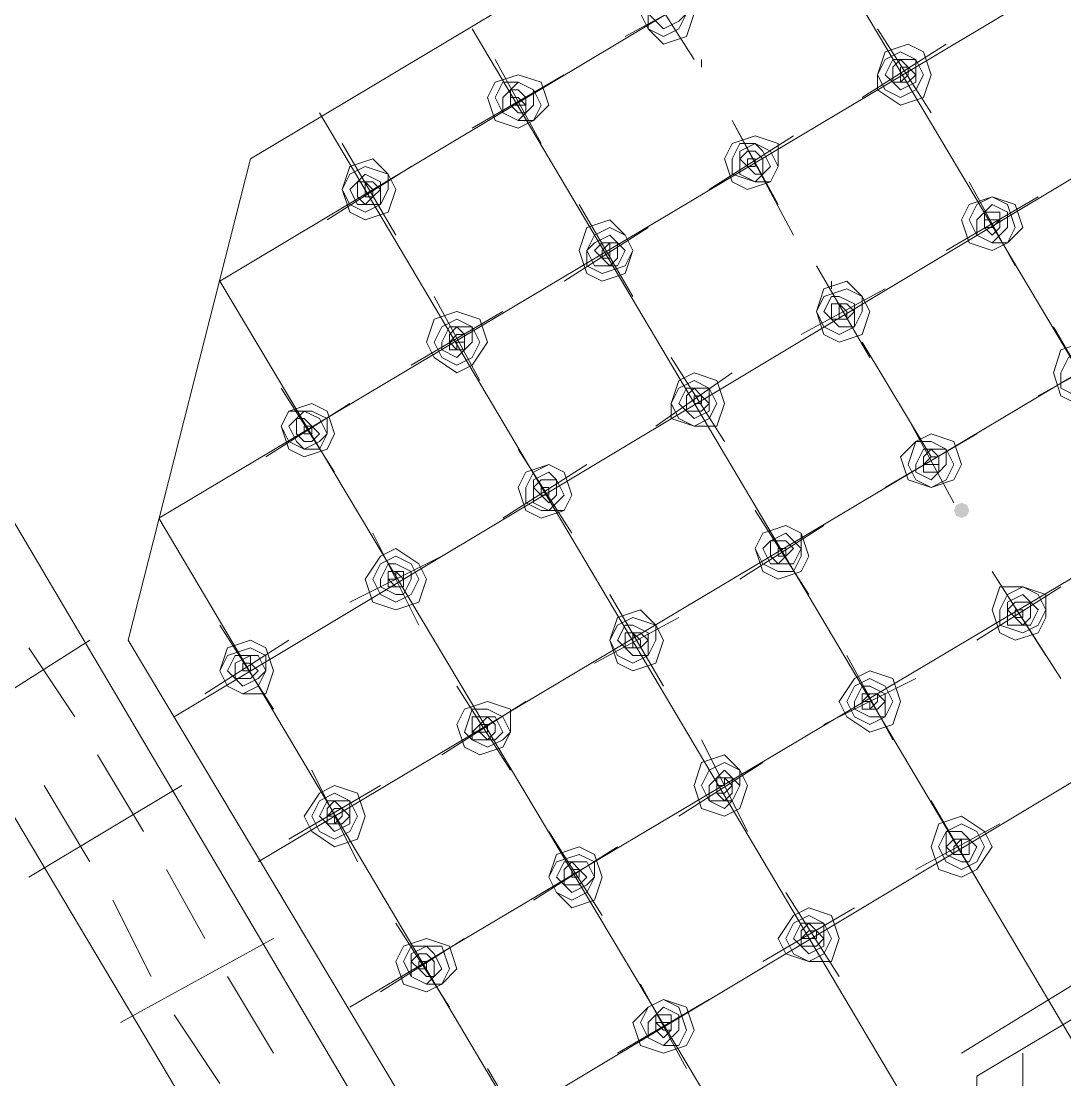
# Model space of a CAD drawing. Header units: millimetres. Extents: x 6 to 291, y 4 to 206.
# Drawn here: x 70.4 to 76.18, y 142.18 to 148.04 of the extents above; entities that cross this region are included whole.
import ezdxf

# ---------------------------------------------------------------- set-up
doc = ezdxf.new("R2010")
doc.units = ezdxf.units.MM
doc.layers.add('C00-00-00', color=7, linetype='Continuous')

msp = doc.modelspace()

# ---------------------------------------------------------------- hatches: boundary and pattern name
at = {"layer": 'C00-00-00'}
h = msp.add_hatch(color=256, dxfattribs=at)
h.dxf.hatch_style = 2
h.paths.add_polyline_path([(75.607336, 145.37267), (75.577438, 145.360235), (75.565003, 145.330337), (75.577438, 145.300439), (75.607336, 145.288004), (75.637234, 145.300439), (75.649669, 145.330337), (75.637234, 145.360235)])

# ---------------------------------------------------------------- linework, layer by layer
at = {"layer": 'C00-00-00', "lineweight": 5}
for points in [[(71.670335, 147.27767), (75.776665, 149.733004)], [(73.829336, 148.293669), (74.125668, 147.828004)], [(73.744667, 147.955003), (74.210336, 148.209001)], [(75.141667, 147.997337), (75.437999, 147.531668)], [(75.056998, 147.616337), (75.522667, 147.912669)], [(73.025, 147.828004), (73.278998, 147.362335)], [(74.168002, 147.78567), (74.168002, 147.828004)], [(72.897997, 147.447004), (73.406001, 147.743336)], [(74.675997, 146.854336), (74.337331, 147.489334)], [(74.337331, 147.489334), (74.591337, 147.023669)], [(74.210336, 147.108337), (74.675997, 147.404669)], [(72.17833, 147.362335), (72.47467, 146.854336)], [(70.993002, 144.61067), (71.670335, 147.27767)], [(72.09367, 146.939004), (72.559331, 147.235336)], [(75.64967, 147.150668), (75.903668, 146.685002)], [(75.522667, 146.769671), (76.030663, 147.066003)], [(73.490669, 147.023669), (73.787001, 146.515669)], [(73.406001, 146.600338), (73.87167, 146.89667)], [(74.803, 146.685002), (75.099332, 146.177003)], [(74.887669, 146.558004), (74.887669, 146.600338)], [(74.718332, 146.304002), (75.184001, 146.558004)], [(72.686334, 146.515669), (72.940331, 146.050004)], [(72.559331, 146.134669), (73.067334, 146.431001)], [(76.115331, 146.346336), (76.411663, 145.838336)], [(75.437999, 145.626669), (75.056998, 146.261667)], [(73.998665, 146.177003), (74.294997, 145.711338)], [(76.030663, 145.965335), (76.496332, 146.219337)], [(73.913996, 145.796002), (74.337331, 146.092334)], [(71.839664, 146.00767), (72.136004, 145.542004)], [(71.755003, 145.626669), (72.220664, 145.923001)], [(70.019337, 145.838336), (76.072997, 135.593669)], [(75.311004, 145.838336), (75.565002, 145.372667)], [(75.184001, 145.457336), (75.691997, 145.753668)], [(73.152003, 145.669003), (73.448335, 145.203334)], [(73.067334, 145.288003), (73.533003, 145.584335)], [(69.29967, 145.415001), (75.395664, 135.170334)], [(74.464334, 145.330337), (74.760666, 144.864668)], [(74.379665, 144.949336), (74.845335, 145.245668)], [(72.347667, 145.203334), (72.601665, 144.695334)], [(72.220664, 144.822337), (72.728668, 145.076335)], [(76.157666, 144.399002), (75.776665, 144.99167)], [(75.776665, 144.99167), (76.072997, 144.526001)], [(75.691997, 144.61067), (76.157666, 144.907002)], [(73.659998, 144.864668), (73.95633, 144.356668)], [(73.57533, 144.483671), (74.040999, 144.737669)], [(71.500997, 144.695334), (71.797329, 144.229669)], [(70.78133, 144.61067), (69.977003, 144.10267)], [(70.993002, 144.61067), (75.522667, 137.033004)], [(71.416337, 144.314334), (71.881998, 144.61067)], [(70.442664, 144.568336), (70.69667, 144.187335)], [(74.972329, 144.526001), (75.226335, 144.060336)], [(72.813337, 144.356668), (73.109669, 143.891003)], [(74.845335, 144.145001), (75.35333, 144.399002)], [(72.728668, 143.975668), (73.194337, 144.272004)], [(74.168002, 144.060336), (74.422, 143.552337)], [(70.823665, 143.975668), (71.077671, 143.552337)], [(72.009001, 143.891003), (72.262999, 143.383004)], [(74.040999, 143.637001), (74.506668, 143.933337)], [(78.231998, 143.933337), (75.607336, 142.32467)], [(71.289334, 143.806334), (70.442664, 143.298335)], [(70.527333, 143.806334), (70.78133, 143.383004)], [(71.881998, 143.510002), (72.390002, 143.806334)], [(75.437999, 143.72167), (75.734331, 143.21367)], [(78.316667, 143.764004), (75.691997, 142.197667)], [(75.35333, 143.340669), (75.818999, 143.594671)], [(73.321332, 143.552337), (73.617664, 143.086667)], [(73.236663, 143.171336), (73.702333, 143.467668)], [(71.204665, 143.340669), (71.416337, 142.959669)], [(74.633663, 143.21367), (74.930003, 142.748001)], [(70.908333, 143.171336), (71.119997, 142.748001)], [(74.506668, 142.83267), (75.014664, 143.129002)], [(72.47467, 143.044337), (72.771002, 142.578668)], [(71.797329, 142.959669), (70.950668, 142.494003)], [(72.390002, 142.663336), (72.855663, 142.959669)], [(71.543332, 142.748001), (71.797329, 142.32467)], [(73.829336, 142.705671), (74.083333, 142.240001)], [(73.702333, 142.32467), (74.210336, 142.621002)], [(71.247, 142.536338), (71.500997, 142.155333)], [(75.946002, 141.181668), (75.946002, 142.32467)], [(72.982666, 142.240001), (73.278998, 141.732006)], [(75.691997, 141.054665), (75.691997, 142.197667)]]:
    msp.add_lwpolyline(points, dxfattribs=at)
at = {"layer": 'C00-00-00', "lineweight": 15}
for points in [[(71.500997, 146.600338), (76.453998, 149.56367)], [(71.162331, 145.288003), (77.766337, 149.225004)], [(74.549003, 148.971002), (81.025997, 138.091337)], [(71.247, 144.187335), (78.655333, 148.632336)], [(72.897997, 147.997337), (79.375, 137.075338)], [(71.712669, 143.383004), (79.163337, 147.828004)], [(72.051335, 147.531668), (78.52833, 136.609669)], [(72.220664, 142.578668), (79.628998, 146.981334)], [(71.500997, 146.600338), (77.512331, 136.525)], [(72.728668, 141.732006), (80.137001, 146.177003)], [(71.162331, 145.288003), (76.157666, 136.863666)]]:
    msp.add_lwpolyline(points, dxfattribs=at)
at = {"layer": 'C00-00-00', "lineweight": 5}
for points in [[(74.125668, 148.082002), (74.083334, 147.955002), (73.956334, 147.912669), (73.871668, 147.997335), (73.829334, 148.082002), (73.871668, 148.209002), (73.998668, 148.209002), (74.083334, 148.209002)], [(74.083333, 148.082002), (74.041, 147.997335), (73.956333, 147.955002), (73.871667, 147.997335), (73.871667, 148.082002), (73.914, 148.166669), (73.998667, 148.209002), (74.083333, 148.166669)], [(74.083333, 148.082002), (74.041, 148.039669), (73.956333, 147.997335), (73.914, 148.039669), (73.871667, 148.082002), (73.914, 148.166669), (73.998667, 148.166669), (74.041, 148.166669)], [(75.395664, 147.743336), (75.353331, 147.658669), (75.268664, 147.616336), (75.183998, 147.658669), (75.141664, 147.743336), (75.183998, 147.828002), (75.268664, 147.870336), (75.353331, 147.828002)], [(75.437999, 147.743336), (75.395665, 147.616336), (75.268665, 147.574002), (75.141665, 147.658669), (75.141665, 147.743336), (75.183999, 147.870336), (75.310999, 147.912669), (75.395665, 147.870336)], [(75.35333, 147.743336), (75.35333, 147.701002), (75.268663, 147.658669), (75.22633, 147.701002), (75.183997, 147.743336), (75.22633, 147.828002), (75.268663, 147.828002), (75.35333, 147.828002)], [(75.35333, 147.743336), (75.310997, 147.701002), (75.268663, 147.701002), (75.22633, 147.701002), (75.22633, 147.743336), (75.22633, 147.785669), (75.268663, 147.828002), (75.310997, 147.785669)], [(75.311004, 147.743336), (75.268671, 147.701002), (75.268671, 147.743336), (75.268671, 147.785669), (75.311004, 147.785669)], [(73.321332, 147.574002), (73.236665, 147.489336), (73.151999, 147.447002), (73.024999, 147.489336), (72.982665, 147.616336), (73.024999, 147.701002), (73.151999, 147.743336), (73.278999, 147.701002)], [(73.278998, 147.574002), (73.236664, 147.489336), (73.151998, 147.489336), (73.067331, 147.531669), (73.024998, 147.616336), (73.067331, 147.701002), (73.151998, 147.701002), (73.236664, 147.658669)], [(73.236663, 147.574002), (73.19433, 147.531669), (73.151997, 147.489336), (73.06733, 147.531669), (73.06733, 147.616336), (73.109663, 147.658669), (73.151997, 147.701002), (73.236663, 147.658669)], [(73.194337, 147.574002), (73.194337, 147.531669), (73.152004, 147.531669), (73.109671, 147.574002), (73.109671, 147.658669), (73.152004, 147.658669), (73.194337, 147.616336)], [(73.194337, 147.574002), (73.152004, 147.574002), (73.109671, 147.574002), (73.109671, 147.616336), (73.152004, 147.616336)], [(74.591337, 147.235336), (74.549003, 147.150669), (74.422003, 147.108336), (74.337337, 147.150669), (74.295003, 147.277669), (74.337337, 147.362336), (74.464337, 147.404669), (74.591337, 147.362336)], [(74.591337, 147.235336), (74.549003, 147.150669), (74.464337, 147.150669), (74.337337, 147.193003), (74.337337, 147.277669), (74.37967, 147.362336), (74.464337, 147.362336), (74.549003, 147.320003)], [(74.549003, 147.235336), (74.506669, 147.193003), (74.464336, 147.150669), (74.379669, 147.193003), (74.379669, 147.277669), (74.379669, 147.320003), (74.464336, 147.362336), (74.506669, 147.320003)], [(74.506668, 147.235336), (74.506668, 147.193003), (74.464335, 147.193003), (74.422002, 147.235336), (74.379668, 147.277669), (74.422002, 147.320003), (74.464335, 147.320003), (74.506668, 147.277669)], [(72.432336, 147.108337), (72.390003, 147.02367), (72.305336, 146.981337), (72.220669, 147.02367), (72.178336, 147.108337), (72.220669, 147.193004), (72.305336, 147.235337), (72.432336, 147.193004)], [(72.47467, 147.108337), (72.432337, 146.981337), (72.305337, 146.939004), (72.22067, 146.981337), (72.178337, 147.108337), (72.22067, 147.235337), (72.34767, 147.27767), (72.432337, 147.193004)], [(74.464334, 147.235336), (74.422, 147.235336), (74.422, 147.27767), (74.464334, 147.27767)], [(72.390002, 147.108337), (72.390002, 147.02367), (72.305335, 147.02367), (72.263002, 147.02367), (72.220668, 147.108337), (72.263002, 147.15067), (72.305335, 147.193004), (72.390002, 147.15067)], [(72.390002, 147.108337), (72.347668, 147.066004), (72.305335, 147.02367), (72.263002, 147.066004), (72.263002, 147.108337), (72.263002, 147.15067), (72.305335, 147.15067), (72.347668, 147.15067)], [(72.347667, 147.108337), (72.347667, 147.066004), (72.305334, 147.066004), (72.305334, 147.108337), (72.305334, 147.15067)], [(75.946002, 146.89667), (75.861336, 146.812003), (75.776669, 146.76967), (75.649669, 146.812003), (75.607336, 146.939003), (75.649669, 147.02367), (75.776669, 147.066003), (75.903669, 147.02367)], [(75.903668, 146.89667), (75.861335, 146.812003), (75.776668, 146.812003), (75.692001, 146.854336), (75.649668, 146.939003), (75.692001, 147.02367), (75.776668, 147.066003), (75.861335, 147.02367)], [(75.861334, 146.89667), (75.819, 146.854336), (75.776667, 146.812003), (75.692, 146.854336), (75.692, 146.939003), (75.734334, 146.981336), (75.776667, 147.02367), (75.861334, 146.981336)], [(73.787001, 146.769671), (73.744668, 146.642671), (73.617668, 146.600338), (73.533001, 146.642671), (73.490668, 146.769671), (73.533001, 146.896671), (73.660001, 146.939004), (73.744668, 146.854338)], [(75.818999, 146.939004), (75.776665, 146.89667), (75.734331, 146.89667), (75.734331, 146.939004), (75.776665, 146.939004)], [(75.818999, 146.939004), (75.818999, 146.896671), (75.776666, 146.854337), (75.734333, 146.896671), (75.734333, 146.939004), (75.734333, 146.981337), (75.776666, 146.981337), (75.818999, 146.981337)], [(73.787001, 146.769671), (73.744668, 146.685004), (73.617668, 146.642671), (73.533001, 146.685004), (73.533001, 146.769671), (73.575335, 146.854338), (73.660001, 146.896671), (73.744668, 146.854338)], [(73.744667, 146.769671), (73.702334, 146.685004), (73.617667, 146.685004), (73.575334, 146.685004), (73.533, 146.769671), (73.575334, 146.812004), (73.66, 146.854338), (73.702334, 146.812004)], [(73.702333, 146.769671), (73.702333, 146.727338), (73.659999, 146.685004), (73.617666, 146.727338), (73.575333, 146.769671), (73.617666, 146.812004), (73.659999, 146.812004), (73.702333, 146.812004)], [(73.659998, 146.769671), (73.659998, 146.727338), (73.617665, 146.727338), (73.617665, 146.769671), (73.659998, 146.812004)], [(75.099332, 146.431001), (75.056999, 146.304001), (74.929999, 146.261667), (74.845332, 146.304001), (74.802999, 146.431001), (74.845332, 146.558001), (74.972332, 146.600334), (75.056999, 146.515667)], [(75.056998, 146.431001), (75.014665, 146.346334), (74.929998, 146.304001), (74.845331, 146.346334), (74.802998, 146.431001), (74.845331, 146.515667), (74.972331, 146.558001), (75.056998, 146.515667)], [(75.014664, 146.431001), (75.014664, 146.346334), (74.929997, 146.346334), (74.887664, 146.388667), (74.84533, 146.431001), (74.887664, 146.515667), (74.929997, 146.515667), (75.014664, 146.473334)], [(75.014664, 146.431001), (74.97233, 146.388667), (74.887664, 146.388667), (74.887664, 146.431001), (74.887664, 146.473334), (74.929997, 146.473334), (74.97233, 146.473334)], [(74.972329, 146.431001), (74.972329, 146.388667), (74.929996, 146.388667), (74.929996, 146.431001), (74.929996, 146.473334)], [(72.982666, 146.261667), (72.897999, 146.134667), (72.813332, 146.092334), (72.686332, 146.177001), (72.643999, 146.261667), (72.686332, 146.388667), (72.813332, 146.431001), (72.940332, 146.388667)], [(72.940331, 146.261667), (72.897998, 146.177001), (72.813331, 146.134667), (72.728665, 146.177001), (72.686331, 146.261667), (72.728665, 146.346334), (72.813331, 146.388667), (72.897998, 146.346334)], [(72.897997, 146.261667), (72.855664, 146.219334), (72.81333, 146.177001), (72.728664, 146.219334), (72.728664, 146.261667), (72.770997, 146.346334), (72.81333, 146.346334), (72.897997, 146.346334)], [(72.855663, 146.261667), (72.855663, 146.219334), (72.813329, 146.219334), (72.770996, 146.219334), (72.770996, 146.261667), (72.770996, 146.304001), (72.813329, 146.346334), (72.855663, 146.304001)], [(72.855663, 146.261667), (72.813329, 146.261667), (72.813329, 146.219334), (72.770996, 146.261667), (72.813329, 146.304001), (72.855663, 146.304001)], [(76.411663, 146.092334), (76.36933, 145.965334), (76.24233, 145.923001), (76.157663, 145.965334), (76.11533, 146.092334), (76.157663, 146.219334), (76.284663, 146.261668), (76.36933, 146.177001)], [(76.411663, 146.092334), (76.36933, 146.007668), (76.24233, 145.965334), (76.157663, 146.007668), (76.157663, 146.092334), (76.199997, 146.177001), (76.284663, 146.219334), (76.36933, 146.177001)], [(74.294997, 145.923001), (74.252663, 145.796001), (74.125663, 145.796001), (73.998663, 145.838334), (73.998663, 145.923001), (74.040997, 146.050001), (74.125663, 146.092334), (74.252663, 146.050001)], [(74.252671, 145.923001), (74.210337, 145.838334), (74.125671, 145.796001), (74.041004, 145.838334), (73.998671, 145.923001), (74.041004, 146.007668), (74.125671, 146.050001), (74.210337, 146.007668)], [(74.210336, 145.923001), (74.210336, 145.880668), (74.12567, 145.838334), (74.083336, 145.880668), (74.041003, 145.923001), (74.083336, 146.007668), (74.12567, 146.007668), (74.210336, 146.007668)], [(74.210336, 145.923001), (74.168003, 145.880668), (74.12567, 145.880668), (74.083336, 145.880668), (74.083336, 145.923001), (74.083336, 145.965334), (74.12567, 146.007668), (74.168003, 145.965334)], [(74.168002, 145.923001), (74.125669, 145.923001), (74.125669, 145.965334), (74.168002, 145.965334)], [(72.09367, 145.753668), (72.051336, 145.669001), (71.96667, 145.669001), (71.882003, 145.711334), (71.83967, 145.796001), (71.882003, 145.880668), (72.009003, 145.880668), (72.09367, 145.838334)], [(72.136004, 145.753668), (72.093671, 145.669001), (71.966671, 145.626668), (71.882004, 145.669001), (71.839671, 145.796001), (71.882004, 145.880668), (72.009004, 145.923001), (72.093671, 145.880668)], [(72.09367, 145.753668), (72.051336, 145.711334), (71.96667, 145.669001), (71.924336, 145.711334), (71.882003, 145.796001), (71.924336, 145.838334), (71.96667, 145.880668), (72.051336, 145.838334)], [(72.051335, 145.753668), (72.009002, 145.711334), (71.966669, 145.711334), (71.924335, 145.753668), (71.924335, 145.796001), (71.924335, 145.838334), (71.966669, 145.838334), (72.009002, 145.796001)], [(72.009001, 145.796002), (72.009001, 145.753669), (71.966668, 145.753669), (71.966668, 145.796002)], [(75.607336, 145.584335), (75.565003, 145.499668), (75.438003, 145.457335), (75.311003, 145.499668), (75.268669, 145.626668), (75.353336, 145.711335), (75.438003, 145.753668), (75.565003, 145.711335)], [(75.565002, 145.584335), (75.522668, 145.499668), (75.438002, 145.457335), (75.353335, 145.499668), (75.311002, 145.584335), (75.353335, 145.711335), (75.438002, 145.711335), (75.522668, 145.669001)], [(75.522667, 145.584335), (75.480334, 145.542001), (75.438001, 145.499668), (75.353334, 145.542001), (75.353334, 145.584335), (75.395667, 145.669001), (75.438001, 145.669001), (75.522667, 145.669001)], [(75.480333, 145.584335), (75.480333, 145.542001), (75.438, 145.542001), (75.395666, 145.542001), (75.395666, 145.584335), (75.395666, 145.626668), (75.438, 145.669001), (75.480333, 145.626668)], [(73.448335, 145.415001), (73.406002, 145.330335), (73.279002, 145.288001), (73.194335, 145.330335), (73.152002, 145.457335), (73.194335, 145.542001), (73.321335, 145.584335), (73.406002, 145.542001)], [(73.448335, 145.415001), (73.406002, 145.330335), (73.279002, 145.330335), (73.194335, 145.372668), (73.194335, 145.457335), (73.236668, 145.542001), (73.321335, 145.584335), (73.406002, 145.542001)], [(75.480333, 145.584335), (75.438, 145.584335), (75.395666, 145.584335), (75.438, 145.626668), (75.480333, 145.626668)], [(73.406001, 145.415001), (73.363667, 145.372668), (73.321334, 145.330335), (73.236667, 145.372668), (73.236667, 145.457335), (73.236667, 145.499668), (73.321334, 145.542001), (73.363667, 145.499668)], [(73.363666, 145.457336), (73.363666, 145.415002), (73.321333, 145.372669), (73.279, 145.415002), (73.236666, 145.457336), (73.279, 145.499669), (73.321333, 145.499669), (73.363666, 145.499669)], [(73.321332, 145.457336), (73.321332, 145.415002), (73.278999, 145.415002), (73.278999, 145.457336)], [(74.718332, 145.076335), (74.675998, 144.991669), (74.591332, 144.991669), (74.506665, 145.034002), (74.464332, 145.118669), (74.506665, 145.203335), (74.633665, 145.245669), (74.718332, 145.203335)], [(74.760666, 145.076335), (74.718333, 144.991669), (74.591333, 144.949335), (74.506666, 144.991669), (74.464333, 145.118669), (74.506666, 145.203335), (74.633666, 145.245669), (74.718333, 145.203335)], [(74.718332, 145.118669), (74.675998, 145.034003), (74.591332, 145.034003), (74.548998, 145.034003), (74.506665, 145.118669), (74.548998, 145.161003), (74.633665, 145.203336), (74.675998, 145.161003)], [(72.643999, 144.949336), (72.601666, 144.822336), (72.474666, 144.780003), (72.347666, 144.822336), (72.305333, 144.949336), (72.389999, 145.076336), (72.474666, 145.11867), (72.601666, 145.034003)], [(74.675997, 145.118669), (74.633664, 145.076336), (74.591331, 145.034003), (74.548997, 145.076336), (74.548997, 145.161003), (74.633664, 145.161003)], [(74.633663, 145.118669), (74.633663, 145.076336), (74.59133, 145.076336), (74.59133, 145.118669)], [(72.601665, 144.949336), (72.559332, 144.86467), (72.474665, 144.822336), (72.389998, 144.86467), (72.347665, 144.949336), (72.389998, 145.034003), (72.474665, 145.076336), (72.559332, 145.034003)], [(72.559331, 144.949336), (72.516997, 144.86467), (72.474664, 144.86467), (72.389997, 144.907003), (72.389997, 144.949336), (72.432331, 145.034003), (72.474664, 145.034003), (72.559331, 144.99167)], [(72.516997, 144.949336), (72.516997, 144.907003), (72.474663, 144.907003), (72.43233, 144.949336), (72.474663, 144.949336), (72.474663, 144.99167)], [(72.516997, 144.949336), (72.516997, 144.907003), (72.43233, 144.907003), (72.43233, 144.949336), (72.43233, 144.99167), (72.474663, 144.99167), (72.516997, 144.99167)], [(76.072997, 144.737669), (76.030664, 144.653002), (75.903664, 144.610669), (75.818997, 144.653002), (75.776664, 144.780002), (75.818997, 144.907002), (75.945997, 144.907002), (76.072997, 144.864669)], [(76.072997, 144.780003), (76.030664, 144.695336), (75.945997, 144.653003), (75.818997, 144.695336), (75.818997, 144.780003), (75.86133, 144.86467), (75.945997, 144.907003), (76.030664, 144.86467)], [(76.030663, 144.780003), (75.988329, 144.695336), (75.945996, 144.695336), (75.861329, 144.695336), (75.861329, 144.780003), (75.861329, 144.822336), (75.945996, 144.86467), (75.988329, 144.822336)], [(75.988337, 144.780003), (75.988337, 144.73767), (75.946003, 144.695336), (75.90367, 144.73767), (75.861337, 144.780003), (75.90367, 144.822336), (75.946003, 144.822336), (75.988337, 144.822336)], [(73.95633, 144.61067), (73.913997, 144.48367), (73.786997, 144.441337), (73.70233, 144.48367), (73.659997, 144.61067), (73.70233, 144.73767), (73.82933, 144.780003), (73.913997, 144.695337)], [(75.946002, 144.780003), (75.946002, 144.73767), (75.903669, 144.73767), (75.903669, 144.780003)], [(73.913996, 144.61067), (73.871663, 144.526003), (73.786996, 144.48367), (73.702329, 144.526003), (73.659996, 144.61067), (73.702329, 144.695337), (73.786996, 144.73767), (73.913996, 144.695337)], [(73.87167, 144.61067), (73.87167, 144.526003), (73.787003, 144.526003), (73.74467, 144.568337), (73.702337, 144.61067), (73.74467, 144.695337), (73.787003, 144.695337), (73.87167, 144.653003)], [(73.87167, 144.61067), (73.829337, 144.568337), (73.787003, 144.568337), (73.74467, 144.568337), (73.74467, 144.61067), (73.74467, 144.653003), (73.787003, 144.653003), (73.829337, 144.653003)], [(73.829336, 144.61067), (73.829336, 144.568337), (73.787002, 144.568337), (73.787002, 144.61067), (73.787002, 144.653003)], [(71.797329, 144.441337), (71.754996, 144.314337), (71.627996, 144.314337), (71.543329, 144.35667), (71.500996, 144.441337), (71.543329, 144.568337), (71.670329, 144.61067), (71.754996, 144.568337)], [(71.755003, 144.441337), (71.71267, 144.35667), (71.628003, 144.314337), (71.543337, 144.35667), (71.501003, 144.441337), (71.543337, 144.526004), (71.670337, 144.568337), (71.755003, 144.526004)], [(71.755003, 144.441337), (71.71267, 144.399004), (71.628003, 144.35667), (71.58567, 144.399004), (71.543337, 144.441337), (71.58567, 144.526004), (71.670337, 144.526004), (71.71267, 144.526004)], [(71.712669, 144.441337), (71.670336, 144.399004), (71.628002, 144.399004), (71.585669, 144.399004), (71.585669, 144.48367), (71.670336, 144.526004), (71.670336, 144.48367)], [(71.670335, 144.441337), (71.628001, 144.441337), (71.628001, 144.48367), (71.670335, 144.48367)], [(75.26867, 144.272004), (75.226336, 144.145004), (75.099336, 144.10267), (74.972336, 144.187337), (74.930003, 144.272004), (75.01467, 144.399004), (75.099336, 144.441337), (75.226336, 144.399004)], [(75.226335, 144.272004), (75.184002, 144.187337), (75.099335, 144.145004), (75.014669, 144.187337), (74.972335, 144.272004), (75.014669, 144.35667), (75.099335, 144.399004), (75.184002, 144.35667)], [(75.184001, 144.272004), (75.184001, 144.187337), (75.099334, 144.187337), (75.014668, 144.22967), (75.014668, 144.272004), (75.057001, 144.35667), (75.099334, 144.35667), (75.184001, 144.314337)], [(75.141667, 144.272004), (75.099333, 144.22967), (75.099333, 144.272004), (75.057, 144.272004), (75.099333, 144.314337), (75.141667, 144.314337)], [(75.184001, 144.272004), (75.141668, 144.22967), (75.099334, 144.22967), (75.057001, 144.22967), (75.057001, 144.272004), (75.057001, 144.314337), (75.099334, 144.314337), (75.141668, 144.314337)], [(73.109669, 144.10267), (73.067335, 144.018004), (72.940335, 143.97567), (72.855669, 144.018004), (72.813335, 144.145004), (72.855669, 144.22967), (72.982669, 144.272004), (73.109669, 144.22967)], [(73.109669, 144.10267), (73.067335, 144.060337), (72.982669, 144.018004), (72.898002, 144.060337), (72.855669, 144.10267), (72.898002, 144.22967), (72.982669, 144.22967), (73.067335, 144.187337)], [(73.025, 144.10267), (72.982667, 144.060337), (72.940333, 144.10267), (72.898, 144.10267), (72.940333, 144.145004), (72.982667, 144.187337), (73.025, 144.145004)], [(73.067334, 144.10267), (73.025001, 144.060337), (72.982668, 144.060337), (72.898001, 144.060337), (72.898001, 144.10267), (72.898001, 144.187337), (72.982668, 144.187337), (73.025001, 144.187337)], [(72.982666, 144.10267), (72.940332, 144.10267), (72.940332, 144.145004), (72.982666, 144.145004)], [(74.422, 143.806334), (74.379666, 143.679334), (74.295, 143.637001), (74.168, 143.679334), (74.125666, 143.806334), (74.168, 143.933334), (74.295, 143.975668), (74.379666, 143.891001)], [(74.379665, 143.806334), (74.337332, 143.721668), (74.294999, 143.679334), (74.210332, 143.721668), (74.167999, 143.806334), (74.210332, 143.891001), (74.294999, 143.933334), (74.379665, 143.891001)], [(74.379665, 143.806334), (74.337332, 143.721668), (74.294999, 143.721668), (74.210332, 143.721668), (74.210332, 143.806334), (74.252665, 143.848668), (74.294999, 143.891001), (74.337332, 143.848668)], [(74.337331, 143.806334), (74.294998, 143.764001), (74.252664, 143.764001), (74.252664, 143.806334), (74.294998, 143.806334), (74.294998, 143.848668)], [(74.337331, 143.806334), (74.337331, 143.764001), (74.294998, 143.721668), (74.252664, 143.764001), (74.252664, 143.806334), (74.252664, 143.848668), (74.294998, 143.848668), (74.337331, 143.848668)], [(72.305333, 143.637001), (72.263, 143.510001), (72.136, 143.467668), (72.009, 143.552334), (71.966666, 143.637001), (72.051333, 143.764001), (72.136, 143.806334), (72.263, 143.764001)], [(72.262999, 143.637001), (72.220665, 143.552334), (72.135999, 143.510001), (72.051332, 143.552334), (72.008999, 143.637001), (72.051332, 143.721668), (72.135999, 143.764001), (72.220665, 143.721668)], [(72.220664, 143.637001), (72.220664, 143.594668), (72.135998, 143.552334), (72.093664, 143.594668), (72.051331, 143.637001), (72.093664, 143.721668), (72.135998, 143.721668), (72.220664, 143.721668)], [(72.220664, 143.637001), (72.178331, 143.594668), (72.135998, 143.594668), (72.093664, 143.594668), (72.093664, 143.637001), (72.093664, 143.679334), (72.135998, 143.721668), (72.178331, 143.679334)], [(72.17833, 143.637001), (72.135997, 143.594668), (72.135997, 143.637001), (72.093663, 143.637001), (72.135997, 143.679334), (72.17833, 143.679334)], [(75.776665, 143.467668), (75.691998, 143.340668), (75.607332, 143.298335), (75.480332, 143.340668), (75.437998, 143.467668), (75.480332, 143.594668), (75.607332, 143.637001), (75.734332, 143.552335)], [(75.734331, 143.467668), (75.691997, 143.383001), (75.607331, 143.340668), (75.522664, 143.383001), (75.480331, 143.467668), (75.522664, 143.552335), (75.607331, 143.594668), (75.691997, 143.552335)], [(75.691997, 143.467668), (75.649663, 143.383001), (75.60733, 143.383001), (75.522663, 143.425335), (75.522663, 143.467668), (75.522663, 143.552335), (75.60733, 143.552335), (75.649663, 143.510001)], [(75.64967, 143.467668), (75.64967, 143.425335), (75.607337, 143.425335), (75.565003, 143.425335), (75.52267, 143.467668), (75.565003, 143.510001), (75.607337, 143.510001), (75.64967, 143.510001)], [(75.607336, 143.467668), (75.607336, 143.425335), (75.565003, 143.425335), (75.565003, 143.467668), (75.607336, 143.510001)], [(73.57533, 143.298335), (73.532997, 143.213668), (73.44833, 143.171335), (73.363663, 143.213668), (73.32133, 143.298335), (73.363663, 143.383001), (73.490663, 143.425335), (73.57533, 143.383001)], [(73.617664, 143.298335), (73.575331, 143.171335), (73.448331, 143.129001), (73.363664, 143.213668), (73.321331, 143.298335), (73.363664, 143.425335), (73.490664, 143.467668), (73.575331, 143.425335)], [(73.57533, 143.298335), (73.532997, 143.256001), (73.44833, 143.213668), (73.405997, 143.256001), (73.363663, 143.298335), (73.405997, 143.383001), (73.44833, 143.383001), (73.532997, 143.383001)], [(73.533003, 143.298335), (73.49067, 143.256001), (73.448337, 143.256001), (73.406003, 143.256001), (73.406003, 143.298335), (73.406003, 143.340668), (73.448337, 143.383001), (73.49067, 143.340668)], [(73.490669, 143.298335), (73.448336, 143.298335), (73.448336, 143.340668), (73.490669, 143.340668)], [(74.930003, 142.959669), (74.88767, 142.832669), (74.76067, 142.832669), (74.63367, 142.875002), (74.591337, 142.959669), (74.676003, 143.086669), (74.76067, 143.129002), (74.88767, 143.086669)], [(74.887669, 142.959669), (74.845336, 142.875002), (74.760669, 142.832669), (74.676002, 142.875002), (74.633669, 142.959669), (74.676002, 143.044335), (74.760669, 143.086669), (74.845336, 143.044335)], [(74.845335, 142.959669), (74.845335, 142.917335), (74.760668, 142.875002), (74.718335, 142.917335), (74.676001, 142.959669), (74.718335, 143.044335), (74.760668, 143.044335), (74.845335, 143.044335)], [(74.845335, 142.959669), (74.803001, 142.917335), (74.760668, 142.917335), (74.718335, 142.917335), (74.718335, 142.959669), (74.718335, 143.002002), (74.760668, 143.044335), (74.803001, 143.002002)], [(72.813337, 142.790335), (72.72867, 142.705669), (72.644003, 142.663335), (72.517003, 142.705669), (72.47467, 142.832669), (72.517003, 142.917335), (72.644003, 142.959669), (72.771003, 142.917335)], [(74.803, 142.959669), (74.760667, 142.959669), (74.718334, 142.959669), (74.760667, 143.002002), (74.803, 143.002002)], [(72.771002, 142.790335), (72.728669, 142.705669), (72.644002, 142.705669), (72.559336, 142.748002), (72.517002, 142.832669), (72.559336, 142.917335), (72.644002, 142.917335), (72.728669, 142.917335)], [(72.728668, 142.790335), (72.686335, 142.748002), (72.644001, 142.705669), (72.559335, 142.748002), (72.559335, 142.832669), (72.559335, 142.875002), (72.644001, 142.917335), (72.686335, 142.875002)], [(72.686334, 142.790335), (72.686334, 142.748002), (72.644, 142.748002), (72.601667, 142.790335), (72.559334, 142.832669), (72.601667, 142.875002), (72.644, 142.875002), (72.686334, 142.832669)], [(72.643999, 142.83267), (72.643999, 142.790336), (72.601666, 142.790336), (72.601666, 142.83267)], [(74.125668, 142.451669), (74.083334, 142.367002), (73.956334, 142.324669), (73.829334, 142.367002), (73.787001, 142.494002), (73.871668, 142.578669), (73.956334, 142.621002), (74.083334, 142.578669)], [(74.083333, 142.451669), (74.041, 142.367002), (73.956333, 142.367002), (73.871667, 142.409336), (73.829333, 142.494002), (73.871667, 142.578669), (73.956333, 142.621002), (74.041, 142.578669)], [(74.040999, 142.451669), (73.998666, 142.409336), (73.956332, 142.367002), (73.871666, 142.409336), (73.871666, 142.494002), (73.913999, 142.536336), (73.956332, 142.578669), (74.040999, 142.536336)], [(73.998665, 142.494003), (73.998665, 142.45167), (73.956331, 142.409337), (73.913998, 142.45167), (73.913998, 142.494003), (73.913998, 142.536337), (73.956331, 142.536337), (73.998665, 142.536337)], [(73.998665, 142.494003), (73.998665, 142.45167), (73.956331, 142.45167), (73.913998, 142.494003), (73.956331, 142.494003)]]:
    msp.add_lwpolyline(points, close=True, dxfattribs=at)

doc.saveas('drawing.dxf')
